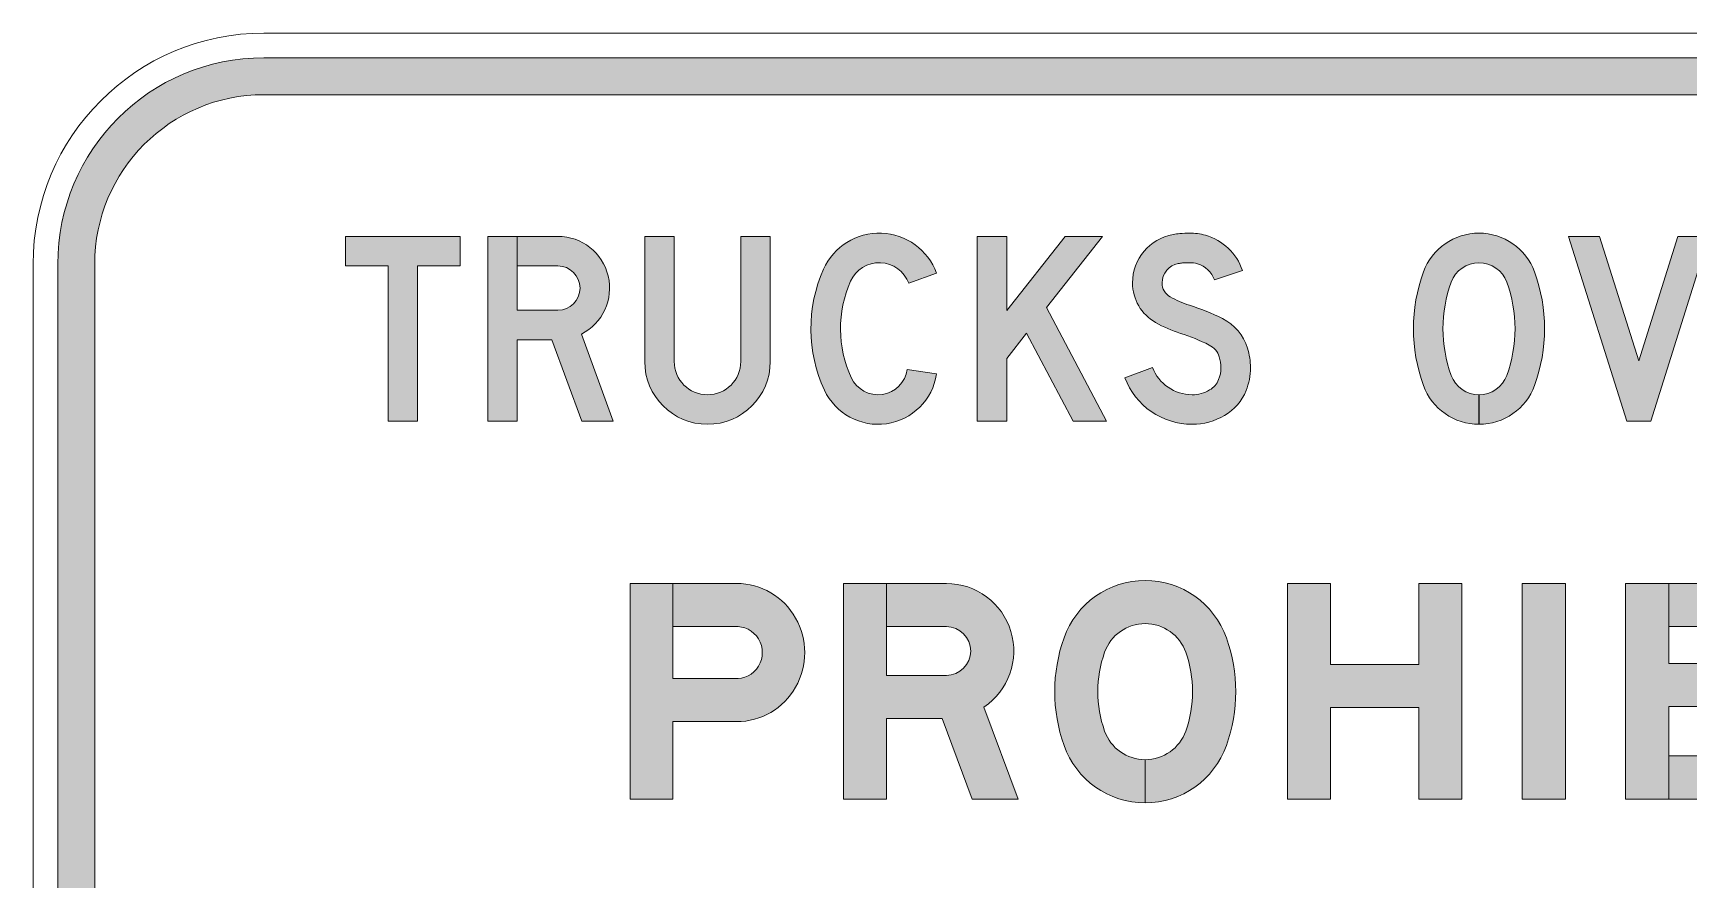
# Model space of a CAD drawing. Header units: millimetres. Extents: x 9785 to 9946, y 4631 to 4711.
# Drawn here: x 9785.1 to 9857.2, y 4674.2 to 4711 of the extents above; entities that cross this region are included whole.
import ezdxf

# ---------------------------------------------------------------- set-up
doc = ezdxf.new("R2010")
doc.units = ezdxf.units.MM
doc.layers.add('GSBWFILL', color=1, linetype='Continuous', lineweight=0)
doc.layers.add('GSOUTLINE', color=3, linetype='Continuous', lineweight=0)

# ---------------------------------------------------------------- blocks, each defined once
blk = doc.blocks.new('*U485')
at = {"layer": 'GSBWFILL', "transparency": 33554687}
blk.add_hatch(color=256, dxfattribs=at).paths.add_polyline_path([(-1049.76, -533.9999999999991), (1050, -533.9999999999991, 0.414213562373095), (1184, -399.9999999999991), (1184, 400, 0.414213562373095), (1050, 534), (-1050, 534, 0.414213562373095), (-1184, 400), (-1184, -399.9999999999991, 0.414213562373095), (-1050, -533.9999999999991), (-1050, -509.9999999999991, -0.414213562373095), (-1160, -399.9999999999991), (-1160, 400, -0.414213562373095), (-1050, 510), (1050, 510, -0.414213562373095), (1160, 400), (1160, -399.9999999999991, -0.414213562373095), (1050, -509.9999999999991), (-1049.76, -509.9999999999991)])
at = {"layer": 'GSBWFILL', "linetype": 'Continuous', "transparency": 33554687}
for points in [[(-1050, -549.9999999999991), (1050, -549.9999999999991, 0.414213562373095), (1200, -399.9999999999991), (1200, 400, 0.414213562373095), (1050, 550), (-1050, 550, 0.414213562373095), (-1200, 400), (-1200, -399.9999999999991, 0.414213562373095), (-1050, -549.9999999999991)], [(-1049.76, -533.9999999999991), (1050, -533.9999999999991, 0.414213562373095), (1184, -399.9999999999991), (1184, 400, 0.414213562373095), (1050, 534), (-1050, 534, 0.414213562373095), (-1184, 400), (-1184, -399.9999999999991, 0.414213562373095), (-1050, -533.9999999999991), (-1050, -509.9999999999991, -0.414213562373095), (-1160, -399.9999999999991), (-1160, 400, -0.414213562373095), (-1050, 510), (1050, 510, -0.414213562373095), (1160, 400), (1160, -399.9999999999991, -0.414213562373095), (1050, -509.9999999999991), (-1049.76, -509.9999999999991), (-1049.76, -533.9999999999991)]]:
    blk.add_lwpolyline(points, format="xyb", close=True, dxfattribs=at).dxf.unprotected_set("ltscale", 0)
at = {"layer": 'GSOUTLINE', "linetype": 'Continuous', "transparency": 33554687}
for points in [[(-1050, -549.9999999999991), (1050, -549.9999999999991, 0.414213562373095), (1200, -399.9999999999991), (1200, 400, 0.414213562373095), (1050, 550), (-1050, 550, 0.414213562373095), (-1200, 400), (-1200, -399.9999999999991, 0.414213562373095), (-1050, -549.9999999999991)], [(-1050, -533.9999999999991), (1050, -533.9999999999991, 0.414213562373095), (1184, -399.9999999999991), (1184, 400, 0.414213562373095), (1050, 534), (-1050, 534, 0.414213562373095), (-1184, 400), (-1184, -399.9999999999991, 0.414213562373095), (-1050, -533.9999999999991)], [(-1050, -509.9999999999991), (1050, -509.9999999999991, 0.414213562373095), (1160, -399.9999999999991), (1160, 400, 0.414213562373095), (1050, 510), (-1050, 510, 0.414213562373095), (-1160, 400), (-1160, -399.9999999999991, 0.414213562373095), (-1050, -509.9999999999991)]]:
    blk.add_lwpolyline(points, format="xyb", close=True, dxfattribs=at).dxf.unprotected_set("ltscale", 0)
blk = doc.blocks.new('*U115')
at = {"layer": 'GSBWFILL', "linetype": 'Continuous'}
h = blk.add_hatch(color=256, dxfattribs=at)
edge = h.paths.add_edge_path()
edge.add_line((5.684341886080801e-14, 200), (0, 0))
edge.add_line((0, 0), (40, 0))
edge.add_line((40, 0), (40, 71.8380021298226))
edge.add_line((40, 71.8380021298226), (100.2011205327979, 71.83800212982261))
edge.add_arc((100.2398989249751, 135.9190010649113), 64.08101066839174, 269.9653276638353, 450.0346723361646)
edge.add_line((100.2011205327979, 200), (40.01000000000001, 200))
edge.add_line((40.00999999999999, 200), (40.00999999999998, 160.0000000000001))
edge.add_line((40.00999999999999, 160.0000000000001), (98.11143945068886, 160))
edge.add_arc((100.1628325379437, 135.9190010649113), 24.16821721414677, -94.86911209012192, 94.86911209012192, ccw=False)
edge.add_line((98.11143945068886, 111.8380021298226), (40.00000000000001, 111.8380021298226))
edge.add_line((40, 111.8380021298226), (40, 200))
edge.add_line((40, 200), (5.684341886080801e-14, 200))
at = {"layer": 'GSBWFILL'}
blk.add_lwpolyline([(5.684341886080801e-14, 200), (0, 0), (40, 0), (40, 71.8380021298226), (100.2011205327979, 71.83800212982261, 1.000605329600427), (100.2011205327979, 200), (40.00999999999999, 200), (40.00999999999999, 160.0000000000001), (98.11143945068886, 160, -1.088809080224523), (98.11143945068886, 111.8380021298226), (40, 111.8380021298226), (40, 200)], format="xyb", close=True, dxfattribs=at)
at = {"layer": 'GSOUTLINE'}
for points in [[(40, 71.8380021298226), (100.2011205327979, 71.83800212982261, 1.000605329600427), (100.2011205327979, 200), (5.684341886080801e-14, 200), (0, 0), (40, 0)], [(40, 111.8380021298226), (98.11143945068886, 111.8380021298226, 1.088809080224523), (98.11143945068886, 160), (40, 160.0000000000001)]]:
    blk.add_lwpolyline(points, format="xyb", close=True, dxfattribs=at)
blk = doc.blocks.new('*U116')
at = {"layer": 'GSBWFILL'}
h = blk.add_hatch(color=256, dxfattribs=at)
edge = h.paths.add_edge_path()
edge.add_line((40.00000000000009, 114.7508916784858), (95.4379328445776, 114.7508916784858))
edge.add_arc((95.4379328445776, 137.3754458392428), 22.62455416075704, 270, 450)
edge.add_line((95.4379328445776, 159.9999999999999), (40.00999999999996, 159.9999999999999))
edge.add_line((40.00999999999996, 159.9999999999999), (40.00999999999996, 200))
edge.add_line((40.00999999999996, 200), (95.4379328445776, 200))
edge.add_arc((95.4379328445776, 137.3754458392429), 62.6245541607571, -56.2163828611578, 90, ccw=False)
edge.add_line((130.2608162632668, 85.32545473221217), (162, 0))
edge.add_line((162, 0), (119.3222763412489, 0))
edge.add_line((119.3222763412489, 0), (91.5165963959839, 74.7508916784858))
edge.add_line((91.5165963959839, 74.7508916784858), (39.99999999999997, 74.75089167848583))
edge.add_line((39.99999999999997, 74.75089167848583), (39.99999999999997, 0))
edge.add_line((39.99999999999997, 0), (-2.842170943040401e-14, 0))
edge.add_line((-2.842170943040401e-14, 0), (-2.842170943040401e-14, 200))
edge.add_line((-2.842170943040401e-14, 200), (39.99999999999997, 200))
edge.add_line((39.99999999999997, 200), (40.00000000000009, 114.7508916784858))
blk.add_lwpolyline([(40.00000000000009, 114.7508916784858), (95.4379328445776, 114.7508916784858, 0.9999999999999999), (95.4379328445776, 159.9999999999999), (40.00999999999996, 159.9999999999999), (40.00999999999996, 200), (95.4379328445776, 200, -0.7414232065419923), (130.2608162632668, 85.32545473221217), (162, 0), (119.3222763412489, 0), (91.5165963959839, 74.7508916784858), (39.99999999999997, 74.75089167848583), (39.99999999999997, 0), (-2.842170943040401e-14, 0), (-2.842170943040401e-14, 200), (39.99999999999997, 200)], format="xyb", close=True, dxfattribs=at)
at = {"layer": 'GSOUTLINE'}
for points in [[(130.2608162632668, 85.32545473221217), (161.9999999999999, 0), (119.3222763412488, 0), (91.51659639598387, 74.7508916784858), (39.99999999999994, 74.75089167848583), (39.99999999999994, 0), (-5.684341886080801e-14, 0), (-5.684341886080801e-14, 200), (95.43793284457757, 200, -0.7414232065419917)], [(95.43793284457757, 114.7508916784858), (40.00000000000006, 114.7508916784858), (40.00000000000006, 159.9999999999999), (95.43793284457757, 159.9999999999999, -0.9999999999999999)]]:
    blk.add_lwpolyline(points, format="xyb", close=True, dxfattribs=at)
blk = doc.blocks.new('*U117')
at = {"layer": 'GSBWFILL', "linetype": 'Continuous'}
blk.add_hatch(color=256, dxfattribs=at).paths.add_polyline_path([(8.63833237456332, 49.65565138221403, 0.317188662866525), (83.99999999999989, -3.499999999999901), (83.99999999999989, 36.5000000000001, -0.3171886628665249), (46.31916618728168, 63.07782569110704, -0.1727861771058317), (46.31916618728166, 136.2221743088931, -0.7053406998158381), (121.6808338127181, 136.2221743088931, -0.1727861771058317), (121.6808338127181, 63.07782569110702, -0.3171198761888752), (84.00999999999988, 36.50000125000011), (84.00999999999988, -3.499999374999902, 0.3171542691870944), (159.3616676254365, 49.65565138221412, 0.1727861771058316), (159.3616676254364, 149.6443486177861, 0.7053406998158378), (8.63833237456332, 149.6443486177861, 0.1727861771058317)])
at = {"layer": 'GSBWFILL'}
blk.add_lwpolyline([(83.99999999999989, -3.499999999999901, -0.3171886628665251), (8.638332374563333, 49.65565138221408, -0.1727861771058316), (8.638332374563333, 149.6443486177861, -0.7053406998158377), (159.3616676254364, 149.6443486177861, -0.1727861771058317), (159.3616676254364, 49.65565138221403, -0.3171542691870941), (84.00999999999988, -3.499999374999902), (84.00999999999988, 36.50000125000011, 0.3171198761888754), (121.6808338127181, 63.07782569110706, 0.1727861771058317), (121.6808338127181, 136.2221743088931, 0.7053406998158375), (46.31916618728167, 136.2221743088931, 0.1727861771058317), (46.31916618728167, 63.07782569110708, 0.3171886628665251), (83.99999999999989, 36.50000000000009)], format="xyb", close=True, dxfattribs=at)
at = {"layer": 'GSOUTLINE'}
for points in [[(159.3616676254365, 49.65565138221395, 0.1727861771058316), (159.3616676254366, 149.644348617786, 0.7053406998158377), (8.638332374563461, 149.6443486177861, 0.1727861771058316), (8.638332374563447, 49.655651382214, 0.7053406998158377)], [(121.6808338127183, 63.07782569110697, 0.1727861771058317), (121.6808338127183, 136.222174308893, 0.7053406998158375), (46.31916618728172, 136.222174308893, 0.1727861771058317), (46.31916618728171, 63.07782569110699, 0.7053406998158375)]]:
    blk.add_lwpolyline(points, format="xyb", close=True, dxfattribs=at)
blk = doc.blocks.new('*U118')
at = {"layer": 'GSBWFILL', "linetype": 'Continuous'}
blk.add_hatch(color=256, dxfattribs=at).paths.add_polyline_path([(162.0000000000001, 0), (122.0000000000001, 0), (122.0000000000001, 84.83302519242805), (40, 84.83302519242805), (40, 0), (0, 0), (0, 200), (40, 200), (40, 124.8330251924281), (122.0000000000001, 124.8330251924281), (122.0000000000001, 200), (162.0000000000001, 200)])
at = {"layer": 'GSBWFILL'}
blk.add_lwpolyline([(162.0000000000001, 0), (122.0000000000001, 0), (122.0000000000001, 84.83302519242805), (40, 84.83302519242805), (40, 0), (0, 0), (0, 200), (40, 200), (40, 124.8330251924281), (122.0000000000001, 124.8330251924281), (122.0000000000001, 200), (162.0000000000001, 200)], close=True, dxfattribs=at)
at = {"layer": 'GSOUTLINE'}
blk.add_lwpolyline([(162.0000000000001, 0), (122.0000000000001, 0), (122.0000000000001, 84.83302519242805), (40, 84.83302519242805), (40, 0), (0, 0), (0, 200), (40, 200), (40, 124.8330251924281), (122.0000000000001, 124.8330251924281), (122.0000000000001, 200), (162.0000000000001, 200)], close=True, dxfattribs=at)
blk = doc.blocks.new('*U119')
at = {"layer": 'GSBWFILL', "linetype": 'Continuous'}
blk.add_hatch(color=256, dxfattribs=at).paths.add_polyline_path([(0, 200), (40, 200), (40, 1.4210854715202e-14), (0, 0)])
at = {"layer": 'GSBWFILL'}
blk.add_lwpolyline([(0, 200), (40, 200), (40, 1.4210854715202e-14), (0, 0)], close=True, dxfattribs=at)
at = {"layer": 'GSOUTLINE'}
blk.add_lwpolyline([(0, 200), (40, 200), (40, 1.4210854715202e-14), (0, 0)], close=True, dxfattribs=at)
blk = doc.blocks.new('*U120')
at = {"layer": 'GSBWFILL'}
h = blk.add_hatch(color=256, dxfattribs=at)
edge = h.paths.add_edge_path()
edge.add_arc((94.3147654752713, 148.0678986919226), 22.1679553352503, 269.9999999999999, 336.5160772812891)
edge.add_arc((103.6319849574759, 144.019764695402), 12.0093152819086, 336.5160772812893, 360.0000000000002)
edge.add_arc((97.82065011969217, 144.0197646954017), 17.82065011969229, 1.005175672362723e-12, 15.38592306639559)
edge.add_arc((100.6541440258576, 144.7994900236497), 14.88183074725924, 15.38592306639464, 82.8815075332348)
edge.add_arc((95.53073286177263, 103.77424721163), 56.22575278836996, 82.8815075332351, 90.00000000000014)
edge.add_line((95.53073286177249, 160), (40.00500000000005, 160))
edge.add_line((40.00500000000005, 160), (40.00500000000005, 200))
edge.add_line((40.00500000000005, 200), (95.5307328617726, 200))
edge.add_arc((95.53073286177272, 103.7742472116309), 96.22575278836909, 82.88150753323498, 90.00000000000011, ccw=False)
edge.add_arc((100.6541440258576, 144.7994900236497), 54.88183074725924, 15.385923066394582, 82.88150753323498, ccw=False)
edge.add_arc((97.82065011969229, 144.0197646954019), 57.82065011969218, 1.1368683772161603e-13, 15.385923066394582, ccw=False)
edge.add_arc((103.6319849574759, 144.0197646954022), 52.00931528190861, 336.5160772812889, 359.9999999999998, ccw=False)
edge.add_arc((94.31476547527134, 148.0678986919227), 62.16795533525022, 318.82940252776905, 336.516077281289, ccw=False)
edge.add_arc((94.3147657159756, 58.14514201682006), 67.75480133985215, 7.823072625992609, 46.3157843189926, ccw=False)
edge.add_arc((101.7199881769477, 59.16256947073272), 60.28001182305235, 0, 7.823072625992381, ccw=False)
edge.add_arc((100.9999999999997, 59.16256947073275), 61.00000000000026, 350.09779352942746, 359.99999999999994, ccw=False)
edge.add_arc((103.1403279775172, 58.78893750463239), 58.82730473893949, 281.0501616729808, 350.09779352942746, ccw=False)
edge.add_arc((103.5369669704687, 56.75790179309548), 56.75790179309548, 269.9999999999998, 281.05016167298055, ccw=False)
edge.add_line((103.5369669704685, 0), (40.005, 0))
edge.add_line((40.005, 0), (40.005, 40))
edge.add_line((40.005, 40), (103.5369669704685, 40))
edge.add_arc((103.5369669704687, 56.75790179309542), 16.75790179309542, 269.9999999999991, 281.0501616729799)
edge.add_arc((103.1403279775172, 58.78893750463233), 18.82730473893943, 281.0501616729808, 350.0977935294275)
edge.add_arc((100.9999999999998, 59.162569470733), 21.00000000000021, 350.0977935294267, 359.9999999999992)
edge.add_arc((101.7199881769482, 59.16256947073284), 20.28001182305177, 359.9999999999997, 367.823072625992)
edge.add_arc((94.31476571597543, 58.14514201681999), 27.75480133985234, 7.823072625992471, 89.99999999999994)
edge.add_line((94.31476571597545, 85.89994335667234), (40, 85.89994335667234))
edge.add_line((40, 85.89994335667234), (40, 0))
edge.add_line((40, 0), (0, 0))
edge.add_line((0, 0), (5.684341886080801e-14, 200))
edge.add_line((5.684341886080801e-14, 200), (40.00000000000006, 200))
edge.add_line((40.00000000000006, 200), (40.00000000000006, 125.8999433566723))
edge.add_line((40.00000000000006, 125.8999433566723), (94.31476547527126, 125.8999433566723))
blk.add_lwpolyline([(94.31476547527126, 125.8999433566723, 0.2986645253840583), (114.6465918069161, 139.2341519349975, 0.1028280826466156), (115.6413002393845, 144.019764695402, 0.06723479209924331), (115.0026191756026, 148.7479260769776, 0.3033256444536043), (102.4983265327015, 159.566611519443, 0.03107027506471271), (95.53073286177249, 160), (40.00500000000005, 160), (40.00500000000005, 200), (95.5307328617726, 200, -0.03107027506471265), (107.4551965258198, 199.2582912504814, -0.3033256444536054), (153.5690439480053, 159.3606957566893, -0.06723479209924323), (155.6413002393845, 144.019764695402, -0.1028280826466156), (151.3334689214946, 123.2944829428317, -0.07732624666250815), (141.1118697943967, 107.1425312786598, -0.1695534719197967), (161.4389804638156, 67.36755488378117, -0.03414785745881692), (162, 59.16256947073271, -0.04323343266042356), (161.0912649686642, 48.67258022070041, -0.3107361396676367), (114.4156588436268, 1.052305314074147, -0.04825282336611881), (103.5369669704685, 0), (40.005, 0), (40.005, 40), (103.5369669704685, 40, 0.04825282336611903), (106.7489259099004, 40.31069557810451, 0.310736139667637), (121.6871567924909, 55.55126169613141, 0.04323343266042356), (122, 59.16256947073271, 0.03414785745881686), (121.8112561281478, 61.92297372667474, 0.3747648414832209), (94.31476571597545, 85.89994335667234), (40, 85.89994335667234), (40, 0), (0, 0), (5.684341886080801e-14, 200), (40.00000000000006, 200), (40.00000000000006, 125.8999433566723)], format="xyb", close=True, dxfattribs=at)
at = {"layer": 'GSOUTLINE'}
for points in [[(161.4389804638156, 67.36755488378117, -0.03414785745881692), (162, 59.16256947073271, -0.04323343266042356), (161.0912649686642, 48.67258022070041, -0.3107361396676367), (114.4156588436268, 1.052305314074147, -0.04825282336611903), (103.5369669704685, 0), (0, 0), (5.684341886080801e-14, 200), (95.5307328617726, 200, -0.03107027506471271), (107.4551965258198, 199.2582912504814, -0.3033256444536052), (153.5690439480053, 159.3606957566893, -0.0672347920992433), (155.6413002393845, 144.019764695402, -0.1028280826466156), (151.3334689214946, 123.2944829428317, -0.07732624666250815), (141.1118697943967, 107.1425312786598, -0.1695534719197967)], [(102.4983265327015, 159.566611519443, 0.03107027506471271), (95.53073286177249, 160), (40.00000000000006, 160), (40.00000000000006, 125.8999433566723), (94.31476547527126, 125.8999433566723, 0.2986645253840567), (114.6465918069161, 139.2341519349975, 0.1028280826466156), (115.6413002393845, 144.019764695402, 0.0672347920992433), (115.0026191756026, 148.7479260769776, 0.303325644453605)], [(40, 40), (103.5369669704685, 40, 0.04825282336611903), (106.7489259099004, 40.31069557810451, 0.3107361396676367), (121.6871567924909, 55.55126169613141, 0.04323343266042356), (122, 59.16256947073271, 0.03414785745881692), (121.8112561281478, 61.92297372667474, 0.3747648414832216), (94.31476571597545, 85.89994335667234), (40, 85.89994335667234)]]:
    blk.add_lwpolyline(points, format="xyb", close=True, dxfattribs=at)
blk = doc.blocks.new('*U114')
at = {"layer": 'GSOUTLINE', "color": 28}
for name, p, xscale, yscale, zscale in [('*U115', (0, 0), 0.6901130250594563, 0.7, 0.6901130250594563), ('*U116', (138.6000000000004, 0), 0.7, 0.7, 0.7), ('*U117', (275.7999999999993, 0), 0.6999999999999924, 0.6999999999999924, 0.6999999999999924), ('*U118', (427, 0), 0.7, 0.7, 0.7), ('*U119', (579.6000000000004, 0), 0.7, 0.7, 0.7), ('*U120', (646.8000000000011, 0), 0.7, 0.7, 0.7)]:
    blk.add_blockref(name, p, dxfattribs=dict(at, xscale=xscale, yscale=yscale, zscale=zscale))
blk = doc.blocks.new('*U113')
at = {"layer": 'GSOUTLINE'}
blk.add_blockref('*U114', (-812, 0), dxfattribs=at)
blk = doc.blocks.new('*U292')
at = {"layer": 'GSBWFILL', "linetype": 'Continuous'}
blk.add_hatch(color=256, dxfattribs=at).paths.add_polyline_path([(124, 200), (124, 168), (78, 168), (78, 0), (46, 0), (46, 168), (0, 168), (0, 200)])
at = {"layer": 'GSBWFILL'}
blk.add_lwpolyline([(124, 200), (124, 168), (78, 168), (78, 0), (46, 0), (46, 168), (0, 168), (0, 200)], close=True, dxfattribs=at)
at = {"layer": 'GSOUTLINE'}
blk.add_lwpolyline([(124, 200), (124, 168), (78, 168), (78, 0), (46, 0), (46, 168), (0, 168), (0, 200)], close=True, dxfattribs=at)
blk = doc.blocks.new('*U293')
at = {"layer": 'GSBWFILL'}
h = blk.add_hatch(color=256, dxfattribs=at)
edge = h.paths.add_edge_path()
edge.add_line((32.005, 200.0000000000001), (32.005, 168))
edge.add_line((32.005, 168), (75.95926078043158, 168))
edge.add_arc((75.95926078043156, 144), 24, -90, 90, ccw=False)
edge.add_line((75.95926078043158, 120), (32, 120))
edge.add_line((32, 120), (32, 200.0000000000001))
edge.add_line((32, 200.0000000000001), (0, 200.0000000000001))
edge.add_line((0, 200.0000000000001), (0, 0))
edge.add_line((0, 0), (32, 0))
edge.add_line((32, 0), (32, 87.99999999999999))
edge.add_line((32, 87.99999999999999), (69.56177767763825, 87.99999999999989))
edge.add_line((69.56177767763825, 87.99999999999989), (101.9068749928872, -1.13686837721616e-13))
edge.add_line((101.9068749928872, -1.13686837721616e-13), (136.0000005012898, 0))
edge.add_line((136.0000005012898, 0), (101.4069289715749, 94.11597266024452))
edge.add_arc((75.95926078043153, 144), 56.00000000000001, 297.0277924266878, 449.9999999999999)
edge.add_line((75.95926078043158, 200), (32.005, 200.0000000000001))
blk.add_lwpolyline([(32.005, 200.0000000000001), (32.005, 168), (75.95926078043158, 168, -0.9999999999999997), (75.95926078043158, 120), (32, 120), (32, 200.0000000000001), (0, 200.0000000000001), (0, 0), (32, 0), (32, 87.99999999999999), (69.56177767763825, 87.99999999999989), (101.9068749928872, -1.13686837721616e-13), (136.0000005012898, 0), (101.4069289715749, 94.11597266024452, 0.7881398215037695), (75.95926078043158, 200)], format="xyb", close=True, dxfattribs=at)
at = {"layer": 'GSOUTLINE'}
for points in [[(75.95926078043153, 200), (0, 200.0000000000001), (0, 0), (32, 0), (32.00000000000001, 87.99999999999999), (69.56177767763825, 87.99999999999989), (101.9068749928872, -1.13686837721616e-13), (136.0000005012898, 0), (101.4069289715749, 94.11597266024451, 0.7881398215037693)], [(75.95926078043156, 168), (32.00000000000003, 168), (32.00000000000001, 120), (75.95926078043156, 120, 0.9999999999999994)]]:
    blk.add_lwpolyline(points, format="xyb", close=True, dxfattribs=at)
blk = doc.blocks.new('*U294')
at = {"layer": 'GSBWFILL', "linetype": 'Continuous'}
blk.add_hatch(color=256, dxfattribs=at).paths.add_polyline_path([(0, 64.50000000000003, 1), (136, 64.50000000000001), (136, 200), (104, 200), (104, 64.5, -1), (32, 64.5), (32, 200), (0, 200)])
at = {"layer": 'GSBWFILL'}
blk.add_lwpolyline([(0, 200), (0, 64.50000000000001, 0.9999999999999999), (136, 64.5), (136, 200), (104, 200), (104, 64.5, -0.9999999999999999), (32, 64.5), (32, 200)], format="xyb", close=True, dxfattribs=at)
at = {"layer": 'GSOUTLINE'}
blk.add_lwpolyline([(0, 200), (0, 64.50000000000001, 0.9999999999999999), (136, 64.5), (136, 200), (104, 200), (104, 64.5, -0.9999999999999999), (32, 64.5), (32, 200)], format="xyb", close=True, dxfattribs=at)
blk = doc.blocks.new('*U295')
at = {"layer": 'GSBWFILL', "linetype": 'Continuous'}
blk.add_hatch(color=256, dxfattribs=at).paths.add_polyline_path([(13.72124205111108, 164.4021739130435, 0.2166768782576797), (14.62675417347889, 33.60638297872346, 0.7444135620073872), (136, 51.04683606026732), (104.3509964946425, 55.77341803013366, -0.7444135620073867), (43.66437358138194, 47.05319148936167, -0.2166768782576799), (42.94225631924041, 151.3586956521739, -0.6740116141040629), (105.934343747456, 149.1418350505327), (136, 160.0988562745634, 0.6740116141040616)])
at = {"layer": 'GSBWFILL'}
blk.add_lwpolyline([(136, 51.04683606026732, -0.744413562007387), (14.6267541734789, 33.60638297872336, -0.2166768782576799), (13.72124205111101, 164.4021739130435, -0.674011614104063), (136, 160.0988562745634), (105.934343747456, 149.1418350505327, 0.6740116141040626), (42.94225631924041, 151.3586956521739, 0.21667687825768), (43.66437358138194, 47.05319148936167, 0.744413562007387), (104.3509964946425, 55.77341803013366)], format="xyb", close=True, dxfattribs=at)
at = {"layer": 'GSOUTLINE'}
blk.add_lwpolyline([(136, 51.04683606026732, -0.744413562007387), (14.6267541734789, 33.60638297872336, -0.2166768782576799), (13.72124205111101, 164.4021739130435, -0.674011614104063), (136, 160.0988562745634), (105.934343747456, 149.1418350505327, 0.6740116141040626), (42.94225631924043, 151.3586956521739, 0.21667687825768), (43.66437358138191, 47.05319148936167, 0.744413562007387), (104.3509964946425, 55.77341803013366)], format="xyb", close=True, dxfattribs=at)
blk = doc.blocks.new('*U296')
at = {"layer": 'GSBWFILL', "linetype": 'Continuous'}
blk.add_hatch(color=256, dxfattribs=at).paths.add_polyline_path([(32, 0), (32, 67.77367744077013), (53.63738598284965, 95.31688860247617), (103.83382792253, 0), (140, 0), (75.28901369495077, 122.878228708057), (135.8743072298192, 200), (95.18098315813143, 200), (32, 119.5740575174867), (32, 200), (0, 200), (0, 0)])
at = {"layer": 'GSBWFILL'}
blk.add_lwpolyline([(32, 0), (32, 67.77367744077013), (53.63738598284965, 95.31688860247617), (103.83382792253, 0), (140, 0), (75.28901369495077, 122.878228708057), (135.8743072298192, 200), (95.18098315813143, 200), (32, 119.5740575174867), (32, 200), (0, 200), (0, 0)], close=True, dxfattribs=at)
at = {"layer": 'GSOUTLINE'}
blk.add_lwpolyline([(32, 0), (32, 67.77367744077013), (53.63738598284965, 95.31688860247617), (103.8338279225299, 0), (140, 0), (75.28901369495074, 122.878228708057), (135.8743072298192, 200), (95.18098315813143, 200), (32, 119.5740575174867), (32, 200), (0, 200), (0, 0)], close=True, dxfattribs=at)
blk = doc.blocks.new('*U297')
at = {"layer": 'GSBWFILL'}
h = blk.add_hatch(color=256, dxfattribs=at)
edge = h.paths.add_edge_path()
edge.add_arc((70.1138021978752, 139.8349602439575), 31.66503975604246, 74.46761882983742, 89.99999999999937, ccw=False)
edge.add_arc((71.36961921618118, 144.3533723390851), 26.97535701145702, 18.43416843661788, 74.46761882983628, ccw=False)
edge.add_line((96.96080605563552, 152.8833806652067), (127.318809418287, 163.002255693254))
edge.add_arc((71.36961921618013, 144.353372339084), 58.97535701145839, 18.43416843661881, 74.46761882983712)
edge.add_arc((70.11380219787513, 139.8349602439581), 63.66503975604186, 74.46761882983803, 90.00000000000006)
edge.add_arc((70.11380219787479, 87.17811100693719), 116.3218889930628, 89.99999999999987, 95.20208452342816)
edge.add_arc((67.43430500120193, 116.6089654807103), 86.76931042056951, 95.20208452342852, 100.0660043927368)
edge.add_arc((61.58281260194144, 149.5723280011554), 53.29061223869738, 100.0660043927364, 179.9999999999999)
edge.add_arc((57.59622376642022, 149.5723280011556), 49.30402340317619, 180.0000000000001, 240.52539161732)
edge.add_arc((102.7723739602681, 229.5035335058323), 141.1184131237857, 240.5253916173195, 252.4229875600029)
edge.add_arc((-5.154268137836397, -111.1985611304839), 216.2694397253923, 63.49479254048009, 72.42298756000332, ccw=False)
edge.add_arc((81.8551508929528, 63.27562188433962), 21.30308483623306, 17.092358613637998, 63.49479254048009, ccw=False)
edge.add_arc((63.63858117502647, 57.67413260573667), 40.36141882497338, -1.1368683772161603e-13, 17.092358613637487, ccw=False)
edge.add_arc((69.91031519401423, 57.67413260573653), 34.08968480598563, -21.835978028378975, 1.1368683772161603e-13, ccw=False)
edge.add_arc((80.10296240503372, 53.58993848622089), 23.1092158372125, 300.4201037662424, 338.16402197162085, ccw=False)
edge.add_arc((72.8177436446915, 65.99731672222809), 37.49731672222812, 270.00000000000006, 300.4201037662424, ccw=False)
edge.add_arc((72.81774364469152, 74.31938926379087), 45.8193892637909, 200.6540005308844, 270.00000000000006, ccw=False)
edge.add_line((29.94328044301864, 58.15780401743604), (-1.13686837721616e-13, 46.87064510517077))
edge.add_arc((72.81774364469149, 74.31938926379078), 77.81938926379081, 200.6540005308842, 269.9999999999999)
edge.add_arc((72.81774364469143, 65.9973167222284), 69.49731672222843, 269.9999999999999, 300.4201037662422)
edge.add_arc((80.10296240503381, 53.58993848622085), 55.10921583721243, 300.4201037662423, 338.1640219716208)
edge.add_arc((69.91031519401425, 57.67413260573646), 66.08968480598561, 338.1640219716209, 360.0000000000001)
edge.add_arc((63.63858117502667, 57.67413260573663), 72.36141882497319, 359.9999999999999, 377.0923586136376)
edge.add_arc((81.85515089295305, 63.2756218843399), 53.30308483623273, 17.09235861363743, 63.49479254047981)
edge.add_arc((-5.154268137833228, -111.198561130476), 248.2694397253839, 63.49479254047989, 72.4229875600031)
edge.add_arc((102.7723739602719, 229.5035335058409), 109.118413123795, 240.5253916173198, 252.4229875600031, ccw=False)
edge.add_arc((57.59622376642032, 149.5723280011554), 17.30402340317604, 179.9999999999995, 240.5253916173191, ccw=False)
edge.add_arc((61.58281260194153, 149.5723280011556), 21.29061223869724, 100.06600439273649, 180.0000000000001, ccw=False)
edge.add_arc((67.4343050012016, 116.6089654807101), 54.76931042056966, 95.20208452342831, 100.06600439273649, ccw=False)
edge.add_arc((70.11380219787529, 87.17811100693228), 84.32188899306769, 89.99999999999977, 95.20208452342808, ccw=False)
blk.add_lwpolyline([(70.11380219787551, 171.5, -0.06787675261042452), (78.59315953967004, 170.3435695505434, -0.2494830365654269), (96.96080605563552, 152.8833806652067), (127.318809418287, 163.002255693254, 0.2494830365654264), (87.16221351932367, 201.1749061075884, 0.06787675261042452), (70.11380219787506, 203.5, 0.02270227471950201), (59.56703468978421, 203.0208818389779, 0.02122604096759155), (52.26854324855614, 202.0426409332105, 0.3636441175402912), (8.292200363244035, 149.5723280011555, 0.2704077510795036), (33.33678063119186, 106.6495351923277, 0.0519597405227712), (60.15638590907119, 94.97367033413467, -0.03897631886995447), (91.3622734742722, 82.33962051430993, -0.2052815878054308), (102.2173258005501, 69.53687228439209, -0.07471806484743376), (103.9999999999999, 57.67413260573662, -0.09556678149168694), (101.5541485995273, 44.99444737401317, -0.1661941654668835), (91.80399884476228, 33.66202833871628, -0.1335177693873042), (72.81774364469155, 28.49999999999997, -0.3121642975364797), (29.94328044301864, 58.15780401743604), (-1.13686837721616e-13, 46.87064510517077, 0.3121642975364798), (72.81774364469138, -3.500000000000028, 0.1335177693873042), (108.0067626559154, 6.067274401056522, 0.1661941654668837), (131.2582269663246, 33.09202205901265, 0.09556678149168694), (135.9999999999999, 57.67413260573656, 0.07471806484743371), (132.8039568942248, 78.94208351750389, 0.2052815878054319), (105.6432062565886, 110.9762222482267, 0.03897631886995447), (69.8199839289999, 125.4796512773732, -0.05195974052277098), (49.08199018496825, 134.5078979602233, -0.2704077510795024), (40.29220036324429, 149.5723280011556, -0.3636441175402912), (57.86158500182572, 170.5352150791966, -0.02122604096759155), (62.46843668024738, 171.1526866203946, -0.02270227471950201)], format="xyb", close=True, dxfattribs=at)
at = {"layer": 'GSOUTLINE'}
blk.add_lwpolyline([(70.11380219787554, 171.5, -0.06787675261042452), (78.59315953967013, 170.3435695505434, -0.2494830365654269), (96.9608060556356, 152.8833806652067), (127.3188094182871, 163.002255693254, 0.2494830365654264), (87.16221351932374, 201.1749061075884, 0.06787675261042452), (70.1138021978751, 203.5, 0.02270227471950201), (59.56703468978427, 203.0208818389779, 0.02122604096759155), (52.26854324855618, 202.0426409332105, 0.3636441175402912), (8.292200363244085, 149.5723280011555, 0.2704077510795036), (33.33678063119191, 106.6495351923277, 0.0519597405227712), (60.15638590907128, 94.97367033413467, -0.03897631886995447), (91.36227347427223, 82.33962051430993, -0.2052815878054308), (102.2173258005502, 69.53687228439209, -0.07471806484743376), (103.9999999999999, 57.67413260573662, -0.09556678149168694), (101.5541485995273, 44.99444737401317, -0.1661941654668835), (91.80399884476235, 33.66202833871628, -0.1335177693873042), (72.8177436446916, 28.49999999999997, -0.3121642975364797), (29.94328044301869, 58.15780401743604), (-5.684341886080801e-14, 46.87064510517077, 0.3121642975364798), (72.81774364469145, -3.500000000000028, 0.1335177693873042), (108.0067626559154, 6.067274401056522, 0.1661941654668837), (131.2582269663246, 33.09202205901265, 0.09556678149168694), (135.9999999999999, 57.67413260573656, 0.07471806484743371), (132.8039568942248, 78.94208351750389, 0.2052815878054319), (105.6432062565886, 110.9762222482267, 0.03897631886995447), (69.81998392899996, 125.4796512773732, -0.05195974052277098), (49.08199018496832, 134.5078979602233, -0.2704077510795024), (40.29220036324434, 149.5723280011556, -0.3636441175402912), (57.86158500182577, 170.5352150791966, -0.02122604096759155), (62.46843668024746, 171.1526866203946, -0.02270227471950201)], format="xyb", close=True, dxfattribs=at)
blk = doc.blocks.new('*U291')
at = {"layer": 'GSOUTLINE', "color": 28, "yscale": 0.6}
for name, p, xscale, zscale in [('*U292', (0, 0), 0.6, 0.6), ('*U293', (92.39999999999964, 0), 0.5999999977884272, 0.5999999977884272), ('*U294', (194.3999999999996, 0), 0.6, 0.6), ('*U295', (302.3999999999996, 0), 0.6, 0.6), ('*U296', (410.3999999999996, 0), 0.6, 0.6), ('*U297', (506.3999999999996, 0), 0.6, 0.6)]:
    blk.add_blockref(name, p, dxfattribs=dict(at, xscale=xscale, zscale=zscale))
blk = doc.blocks.new('*U299')
at = {"layer": 'GSBWFILL', "linetype": 'Continuous'}
blk.add_hatch(color=256, dxfattribs=at).paths.add_polyline_path([(10.8974677644866, 161.4928538138885, 0.177215189873418), (10.89746776448655, 38.50714618611153, 0.3148253933391206), (71, -3.499999999999993), (71, 28.5, -0.3148253933391204), (40.9487338822433, 49.50357309305578, -0.1772151898734181), (40.94873388224336, 150.4964269069443, -0.6989247311827949), (101.0512661177567, 150.4964269069442, -0.177215189873418), (101.0512661177567, 49.50357309305575, -0.3147395270879065), (71.00999999999999, 28.50000156250005), (71.00999999999999, -3.499999218749977, 0.3147824596861237), (131.1025322355135, 38.5071461861116, 0.1772151898734178), (131.1025322355134, 161.4928538138885, 0.6989247311827947)])
at = {"layer": 'GSBWFILL'}
blk.add_lwpolyline([(71, -3.499999999999986, -0.3148253933391205), (10.89746776448658, 38.50714618611153, -0.1772151898734181), (10.89746776448658, 161.4928538138885, -0.6989247311827952), (131.1025322355134, 161.4928538138885, -0.1772151898734181), (131.1025322355134, 38.50714618611148, -0.3147824596861233), (71.00999999999999, -3.499999218749981), (71.00999999999999, 28.50000156250004, 0.3147395270879066), (101.0512661177567, 49.50357309305574, 0.1772151898734181), (101.0512661177567, 150.4964269069443, 0.6989247311827952), (40.94873388224335, 150.4964269069442, 0.1772151898734181), (40.94873388224329, 49.50357309305576, 0.3148253933391204), (71, 28.5)], format="xyb", close=True, dxfattribs=at)
at = {"layer": 'GSOUTLINE'}
for points in [[(131.1025322355134, 38.50714618611148, 0.1772151898734181), (131.1025322355134, 161.4928538138885, 0.6989247311827952), (10.89746776448659, 161.4928538138885, 0.1772151898734181), (10.89746776448658, 38.50714618611153, 0.6989247311827952)], [(40.94873388224332, 150.4964269069442, 0.1772151898734181), (40.9487338822433, 49.50357309305576, 0.6989247311827952), (101.0512661177567, 49.50357309305574, 0.1772151898734181), (101.0512661177567, 150.4964269069443, 0.6989247311827952)]]:
    blk.add_lwpolyline(points, format="xyb", close=True, dxfattribs=at)
blk = doc.blocks.new('*U300')
at = {"layer": 'GSBWFILL', "linetype": 'Continuous'}
blk.add_hatch(color=256, dxfattribs=at).paths.add_polyline_path([(33.55005812215529, 199.9999999999999), (76, 65.23827975287402), (118.4499418778447, 200), (152, 200), (89, 0), (63, 0), (0, 199.9999999999999)])
at = {"layer": 'GSBWFILL'}
blk.add_lwpolyline([(33.55005812215529, 199.9999999999999), (76, 65.23827975287402), (118.4499418778447, 200), (152, 200), (89, 0), (63, 0), (0, 199.9999999999999)], close=True, dxfattribs=at)
at = {"layer": 'GSOUTLINE'}
blk.add_lwpolyline([(33.55005812215532, 199.9999999999999), (76, 65.23827975287402), (118.4499418778447, 200), (152, 200), (88.99999999999999, 0), (63, 0), (0, 199.9999999999999)], close=True, dxfattribs=at)
blk = doc.blocks.new('*U301')
at = {"layer": 'GSBWFILL', "linetype": 'Continuous'}
blk.add_hatch(color=256, dxfattribs=at).paths.add_polyline_path([(124, 168), (32, 168), (32, 120), (90.15557582658448, 120), (90.15557582658454, 88), (32, 88), (32, 32), (124, 32), (124, 0), (0, 0), (0, 200), (124, 200)])
at = {"layer": 'GSBWFILL'}
blk.add_lwpolyline([(124, 168), (32, 168), (32, 120), (90.15557582658448, 120), (90.15557582658454, 88), (32, 88), (32, 32), (124, 32), (124, 0), (0, 0), (0, 200), (124, 200)], close=True, dxfattribs=at)
at = {"layer": 'GSOUTLINE'}
blk.add_lwpolyline([(124, 168), (32, 168), (32, 120), (90.1555758265845, 120), (90.15557582658452, 88), (32, 88), (32, 32), (124, 32), (124, 0), (0, 0), (0, 200), (124, 200)], close=True, dxfattribs=at)
blk = doc.blocks.new('*U302')
at = {"layer": 'GSBWFILL'}
h = blk.add_hatch(color=256, dxfattribs=at)
edge = h.paths.add_edge_path()
edge.add_line((32.005, 200.0000000000001), (32.005, 168))
edge.add_line((32.005, 168), (75.95926078043158, 168))
edge.add_arc((75.95926078043156, 144), 24, -90, 90, ccw=False)
edge.add_line((75.95926078043158, 120), (32, 120))
edge.add_line((32, 120), (32, 200.0000000000001))
edge.add_line((32, 200.0000000000001), (0, 200.0000000000001))
edge.add_line((0, 200.0000000000001), (0, 0))
edge.add_line((0, 0), (32, 0))
edge.add_line((32, 0), (32, 87.99999999999999))
edge.add_line((32, 87.99999999999999), (69.56177767763825, 87.99999999999989))
edge.add_line((69.56177767763825, 87.99999999999989), (101.9068749928872, -1.13686837721616e-13))
edge.add_line((101.9068749928872, -1.13686837721616e-13), (136.0000005012898, 0))
edge.add_line((136.0000005012898, 0), (101.4069289715749, 94.11597266024452))
edge.add_arc((75.95926078043153, 144), 56.00000000000001, 297.0277924266878, 449.9999999999999)
edge.add_line((75.95926078043158, 200), (32.005, 200.0000000000001))
blk.add_lwpolyline([(32.005, 200.0000000000001), (32.005, 168), (75.95926078043158, 168, -0.9999999999999997), (75.95926078043158, 120), (32, 120), (32, 200.0000000000001), (0, 200.0000000000001), (0, 0), (32, 0), (32, 87.99999999999999), (69.56177767763825, 87.99999999999989), (101.9068749928872, -1.13686837721616e-13), (136.0000005012898, 0), (101.4069289715749, 94.11597266024452, 0.7881398215037695), (75.95926078043158, 200)], format="xyb", close=True, dxfattribs=at)
at = {"layer": 'GSOUTLINE'}
for points in [[(75.95926078043153, 200), (0, 200.0000000000001), (0, 0), (32, 0), (32.00000000000001, 87.99999999999999), (69.56177767763825, 87.99999999999989), (101.9068749928872, -1.13686837721616e-13), (136.0000005012898, 0), (101.4069289715749, 94.11597266024451, 0.7881398215037693)], [(75.95926078043156, 168), (32.00000000000003, 168), (32.00000000000001, 120), (75.95926078043156, 120, 0.9999999999999994)]]:
    blk.add_lwpolyline(points, format="xyb", close=True, dxfattribs=at)
blk = doc.blocks.new('*U298')
at = {"layer": 'GSOUTLINE', "color": 28}
for name, p, xscale, yscale, zscale in [('*U299', (0, 0), 0.6000000000000077, 0.6000000000000077, 0.6000000000000077), ('*U300', (100.8000000000011, 0), 0.6, 0.6, 0.6), ('*U301', (210.0000000000018, 0), 0.6, 0.6, 0.6), ('*U302', (304.8000000000011, 0), 0.5999999977884272, 0.6, 0.5999999977884272)]:
    blk.add_blockref(name, p, dxfattribs=dict(at, xscale=xscale, yscale=yscale, zscale=zscale))
blk = doc.blocks.new('*U290')
at = {"layer": 'GSOUTLINE'}
for name, p in [('*U291', (-997, 0)), ('*U298', (-303.1000000000004, 0))]:
    blk.add_blockref(name, p, dxfattribs=at)

msp = doc.modelspace()

# ---------------------------------------------------------------- block references
at = {"layer": 'GSBWFILL', "xscale": 0.067, "yscale": 0.067, "zscale": 0.067}
msp.add_blockref('*U485', (9865.525703166772, 4674.181998523884), dxfattribs=at)
at = {"layer": 'GSOUTLINE', "xscale": 0.067, "yscale": 0.067, "zscale": 0.067}
for name, p in [('*U290', (9865.525703166772, 4694.147998523885)), ('*U113', (9865.525703166772, 4677.699498523884))]:
    msp.add_blockref(name, p, dxfattribs=at)

doc.saveas('drawing.dxf')
